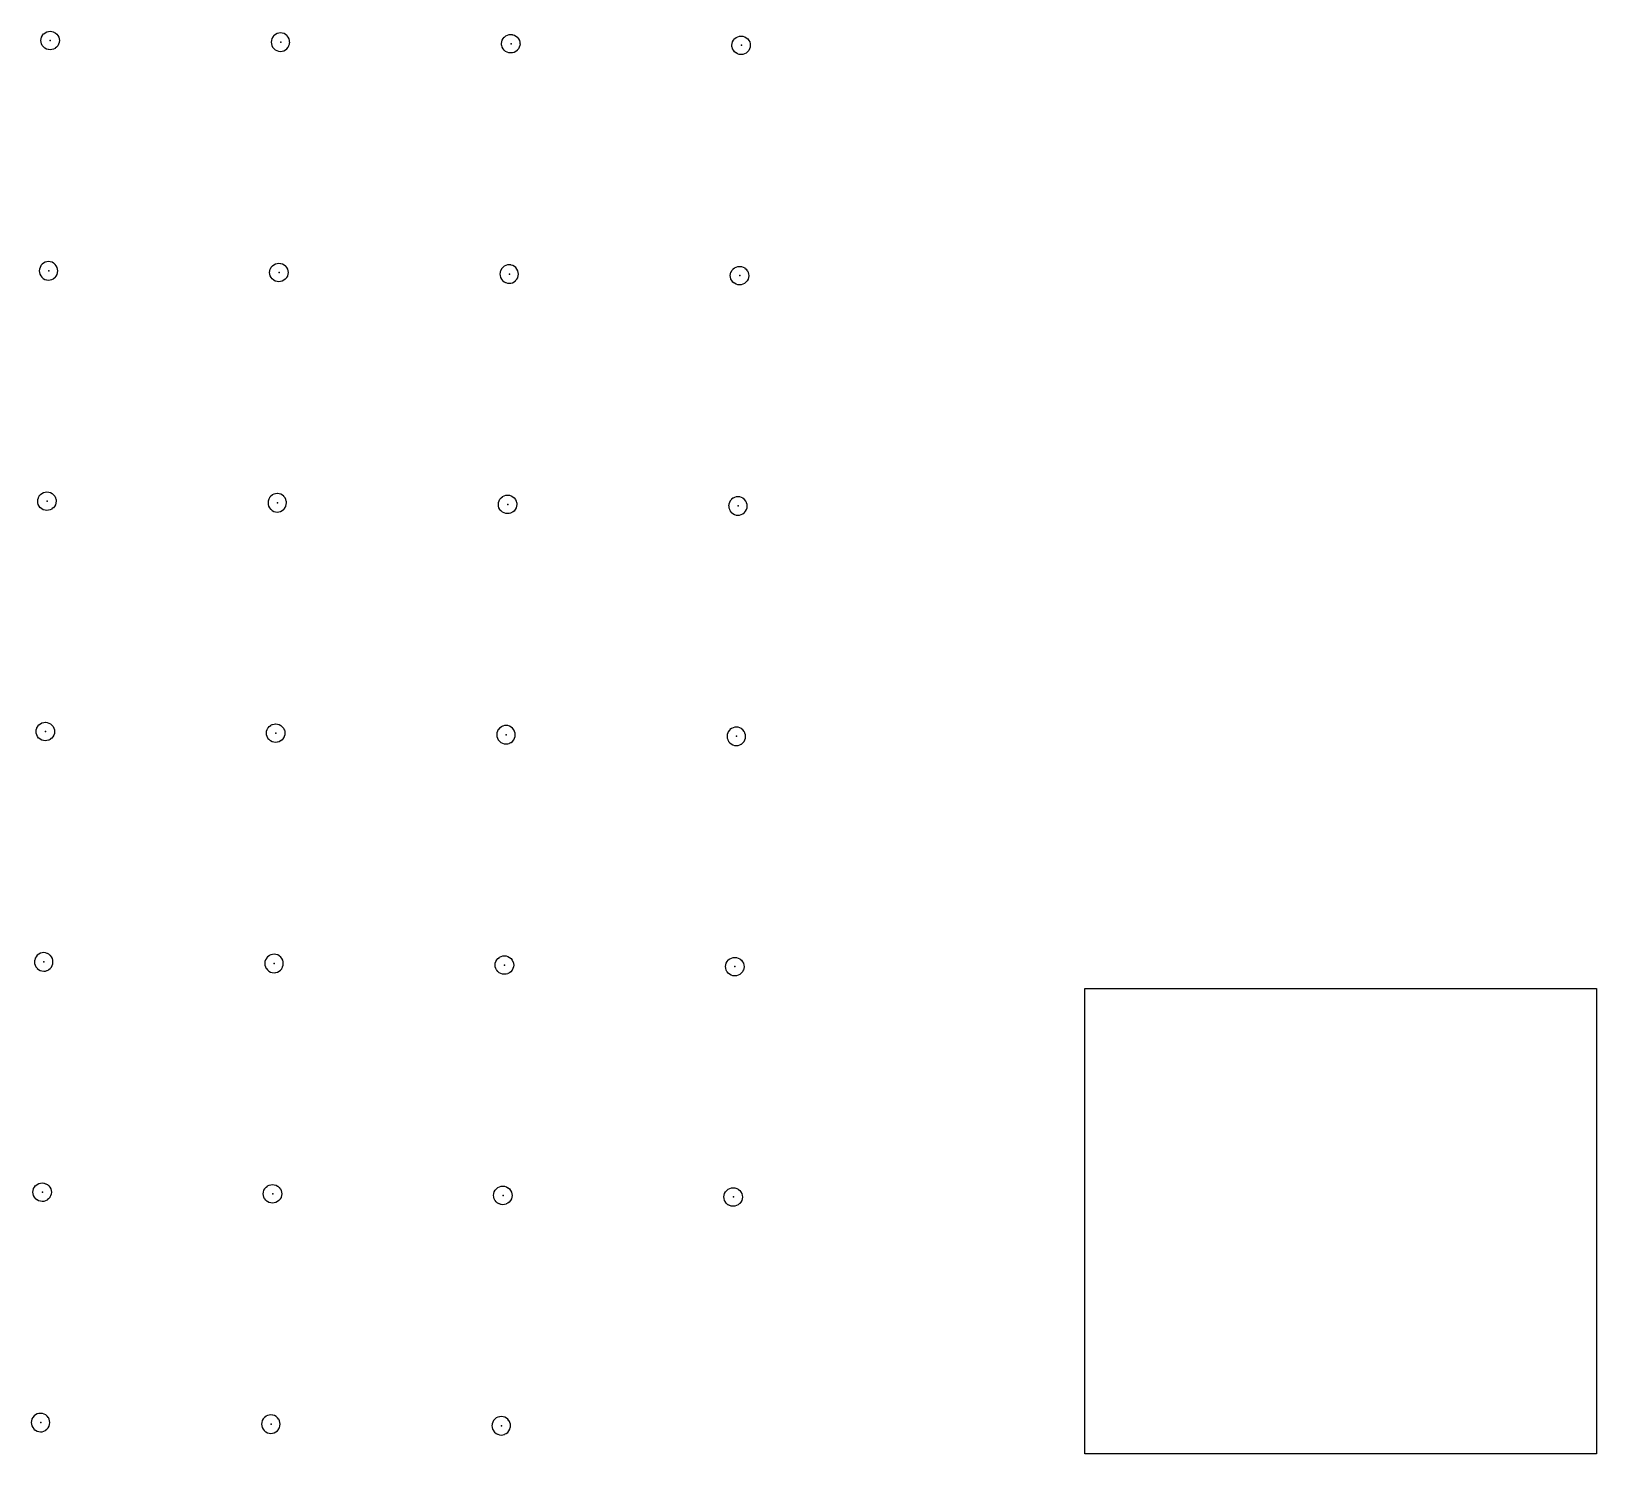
# Model space of a CAD drawing. Header units: metres. Extents: x 0 to 438, y -24 to 612.
# Drawn here: x 254.9 to 438.4, y 0 to 166.7 of the extents above; entities that cross this region are included whole.
import ezdxf

# ---------------------------------------------------------------- set-up
doc = ezdxf.new("R2010")
doc.units = ezdxf.units.M
doc.layers.add('LAYER_01_CUT', color=7, linetype='Continuous')
doc.layers.add('LAYER_04_GRID', color=7, linetype='Continuous')

msp = doc.modelspace()

# ---------------------------------------------------------------- linework, layer by layer
at = {"layer": 'LAYER_01_CUT'}
for points in [[(257.55, 166.64), (257.74, 166.54), (257.74, 166.54), (257.91, 166.4), (257.91, 166.4), (258.04, 166.23), (258.05, 166.22), (258.14, 166.04), (258.14, 166.03), (258.2, 165.84), (258.2, 165.83), (258.22, 165.65), (258.22, 165.64), (258.2, 165.44), (258.19, 165.43), (258.13, 165.23), (258.13, 165.23), (258.03, 165.04), (258.03, 165.03), (257.89, 164.87), (257.89, 164.87), (257.72, 164.74), (257.71, 164.73), (257.53, 164.64), (257.52, 164.63), (257.33, 164.58), (257.32, 164.58), (257.13, 164.56), (257.13, 164.56), (256.93, 164.58), (256.92, 164.58), (256.72, 164.64), (256.71, 164.65), (256.53, 164.75), (256.52, 164.75), (256.36, 164.89), (256.35, 164.89), (256.22, 165.06), (256.22, 165.07), (256.12, 165.25), (256.12, 165.26), (256.07, 165.45), (256.07, 165.46), (256.05, 165.64), (256.05, 165.65), (256.07, 165.85), (256.07, 165.86), (256.13, 166.06), (256.13, 166.06), (256.23, 166.25), (256.24, 166.26), (256.37, 166.42), (256.38, 166.42), (256.55, 166.56), (256.55, 166.56), (256.74, 166.65), (256.75, 166.66), (256.94, 166.71), (256.95, 166.71), (257.13, 166.73), (257.14, 166.73), (257.34, 166.71), (257.35, 166.71), (257.54, 166.65), (257.55, 166.64)], [(283.07, 165.66), (283.05, 165.47), (283.05, 165.46), (283.07, 165.27), (283.07, 165.26), (283.12, 165.07), (283.12, 165.06), (283.22, 164.88), (283.22, 164.87), (283.35, 164.71), (283.36, 164.7), (283.52, 164.56), (283.53, 164.56), (283.71, 164.46), (283.72, 164.46), (283.92, 164.4), (283.93, 164.4), (284.12, 164.38), (284.13, 164.38), (284.32, 164.39), (284.33, 164.39), (284.52, 164.45), (284.53, 164.45), (284.71, 164.54), (284.72, 164.55), (284.88, 164.68), (284.89, 164.69), (285.03, 164.85), (285.03, 164.86), (285.13, 165.04), (285.13, 165.05), (285.19, 165.24), (285.2, 165.25), (285.22, 165.45), (285.21, 165.46), (285.2, 165.65), (285.2, 165.65), (285.14, 165.85), (285.14, 165.85), (285.05, 166.04), (285.04, 166.05), (284.91, 166.21), (284.9, 166.22), (284.74, 166.35), (284.74, 166.36), (284.55, 166.46), (284.54, 166.46), (284.35, 166.52), (284.34, 166.52), (284.14, 166.54), (284.13, 166.54), (283.95, 166.53), (283.94, 166.52), (283.75, 166.47), (283.74, 166.47), (283.55, 166.37), (283.55, 166.37), (283.38, 166.24), (283.37, 166.23), (283.24, 166.07), (283.23, 166.06), (283.13, 165.88), (283.13, 165.87), (283.07, 165.67), (283.07, 165.66)], [(311.88, 164.49), (311.72, 164.36), (311.71, 164.36), (311.53, 164.26), (311.52, 164.26), (311.33, 164.21), (311.32, 164.21), (311.13, 164.19), (311.12, 164.19), (310.93, 164.21), (310.92, 164.21), (310.72, 164.27), (310.71, 164.27), (310.53, 164.37), (310.52, 164.38), (310.36, 164.51), (310.35, 164.52), (310.22, 164.69), (310.22, 164.69), (310.12, 164.88), (310.12, 164.89), (310.07, 165.08), (310.06, 165.09), (310.05, 165.27), (310.05, 165.28), (310.07, 165.48), (310.07, 165.49), (310.13, 165.68), (310.13, 165.69), (310.23, 165.88), (310.24, 165.88), (310.37, 166.04), (310.38, 166.05), (310.55, 166.18), (310.55, 166.19), (310.74, 166.28), (310.75, 166.28), (310.94, 166.34), (310.94, 166.34), (311.13, 166.35), (311.14, 166.36), (311.34, 166.34), (311.35, 166.33), (311.54, 166.27), (311.55, 166.27), (311.74, 166.17), (311.74, 166.17), (311.9, 166.03), (311.91, 166.02), (312.04, 165.86), (312.05, 165.85), (312.14, 165.67), (312.14, 165.66), (312.2, 165.47), (312.2, 165.46), (312.21, 165.27), (312.22, 165.26), (312.19, 165.07), (312.19, 165.06), (312.13, 164.86), (312.13, 164.85), (312.03, 164.67), (312.03, 164.66), (311.89, 164.5), (311.88, 164.49)], [(338.71, 164.17), (338.53, 164.08), (338.52, 164.07), (338.33, 164.02), (338.32, 164.02), (338.13, 164), (338.12, 164), (337.93, 164.02), (337.92, 164.02), (337.72, 164.08), (337.71, 164.09), (337.53, 164.19), (337.52, 164.19), (337.36, 164.33), (337.35, 164.33), (337.22, 164.5), (337.22, 164.51), (337.12, 164.69), (337.12, 164.7), (337.07, 164.89), (337.06, 164.9), (337.05, 165.09), (337.05, 165.09), (337.07, 165.29), (337.07, 165.3), (337.13, 165.5), (337.13, 165.5), (337.23, 165.69), (337.24, 165.7), (337.37, 165.86), (337.38, 165.87), (337.54, 166), (337.55, 166), (337.74, 166.09), (337.74, 166.1), (337.94, 166.15), (337.94, 166.15), (338.13, 166.17), (338.14, 166.17), (338.34, 166.15), (338.35, 166.15), (338.54, 166.09), (338.55, 166.09), (338.73, 165.98), (338.74, 165.98), (338.9, 165.84), (338.91, 165.84), (339.04, 165.67), (339.05, 165.67), (339.14, 165.48), (339.14, 165.47), (339.2, 165.28), (339.2, 165.27), (339.21, 165.09), (339.21, 165.08), (339.19, 164.88), (339.19, 164.87), (339.13, 164.68), (339.13, 164.67), (339.03, 164.48), (339.03, 164.48), (338.89, 164.31), (338.88, 164.31), (338.72, 164.18), (338.71, 164.17)], [(256.95, 137.56), (257.13, 137.58), (257.14, 137.58), (257.33, 137.63), (257.34, 137.64), (257.53, 137.73), (257.53, 137.74), (257.7, 137.87), (257.71, 137.87), (257.84, 138.04), (257.85, 138.04), (257.95, 138.23), (257.95, 138.24), (258.01, 138.43), (258.01, 138.44), (258.03, 138.64), (258.03, 138.65), (258.01, 138.83), (258.01, 138.84), (257.96, 139.03), (257.96, 139.04), (257.86, 139.23), (257.86, 139.23), (257.73, 139.4), (257.72, 139.4), (257.56, 139.54), (257.55, 139.54), (257.37, 139.65), (257.36, 139.65), (257.16, 139.71), (257.15, 139.71), (256.95, 139.73), (256.95, 139.73), (256.76, 139.71), (256.75, 139.71), (256.56, 139.66), (256.55, 139.65), (256.37, 139.56), (256.36, 139.56), (256.19, 139.43), (256.19, 139.42), (256.05, 139.26), (256.05, 139.25), (255.95, 139.06), (255.95, 139.06), (255.88, 138.86), (255.88, 138.85), (255.86, 138.65), (255.86, 138.65), (255.88, 138.46), (255.88, 138.45), (255.94, 138.26), (255.94, 138.25), (256.03, 138.07), (256.04, 138.06), (256.17, 137.89), (256.17, 137.89), (256.34, 137.75), (256.34, 137.75), (256.53, 137.65), (256.54, 137.64), (256.73, 137.58), (256.74, 137.58), (256.94, 137.56), (256.95, 137.56)], [(283.17, 137.71), (283.04, 137.87), (283.03, 137.88), (282.94, 138.06), (282.93, 138.07), (282.88, 138.26), (282.88, 138.27), (282.86, 138.46), (282.86, 138.47), (282.88, 138.67), (282.88, 138.67), (282.94, 138.87), (282.95, 138.88), (283.05, 139.06), (283.05, 139.07), (283.19, 139.23), (283.19, 139.24), (283.36, 139.37), (283.37, 139.37), (283.55, 139.47), (283.56, 139.47), (283.75, 139.52), (283.76, 139.53), (283.95, 139.54), (283.95, 139.54), (284.15, 139.52), (284.16, 139.52), (284.36, 139.46), (284.36, 139.46), (284.55, 139.36), (284.56, 139.35), (284.72, 139.22), (284.73, 139.21), (284.86, 139.05), (284.86, 139.04), (284.95, 138.85), (284.96, 138.85), (285.01, 138.65), (285.01, 138.65), (285.03, 138.46), (285.03, 138.45), (285.01, 138.25), (285.01, 138.25), (284.95, 138.05), (284.95, 138.04), (284.85, 137.86), (284.84, 137.85), (284.7, 137.69), (284.7, 137.68), (284.53, 137.55), (284.53, 137.54), (284.34, 137.45), (284.33, 137.45), (284.14, 137.39), (284.13, 137.39), (283.95, 137.38), (283.94, 137.38), (283.74, 137.4), (283.73, 137.4), (283.54, 137.46), (283.53, 137.46), (283.34, 137.56), (283.34, 137.56), (283.17, 137.7), (283.17, 137.71)], [(312.01, 138.06), (312.01, 138.07), (312.03, 138.27), (312.03, 138.27), (312.01, 138.46), (312.01, 138.47), (311.96, 138.66), (311.95, 138.67), (311.86, 138.85), (311.86, 138.86), (311.72, 139.03), (311.72, 139.03), (311.56, 139.17), (311.55, 139.17), (311.36, 139.27), (311.36, 139.27), (311.16, 139.33), (311.15, 139.34), (310.95, 139.36), (310.95, 139.36), (310.76, 139.34), (310.75, 139.34), (310.56, 139.28), (310.55, 139.28), (310.37, 139.19), (310.36, 139.18), (310.19, 139.05), (310.19, 139.05), (310.05, 138.88), (310.05, 138.88), (309.95, 138.69), (309.94, 138.68), (309.88, 138.49), (309.88, 138.48), (309.86, 138.28), (309.86, 138.27), (309.88, 138.09), (309.88, 138.08), (309.93, 137.89), (309.94, 137.88), (310.03, 137.69), (310.04, 137.69), (310.17, 137.52), (310.17, 137.51), (310.34, 137.38), (310.34, 137.37), (310.53, 137.27), (310.54, 137.27), (310.73, 137.21), (310.74, 137.21), (310.94, 137.19), (310.95, 137.19), (311.13, 137.21), (311.14, 137.21), (311.33, 137.26), (311.34, 137.26), (311.53, 137.36), (311.53, 137.36), (311.7, 137.49), (311.7, 137.5), (311.84, 137.66), (311.84, 137.67), (311.94, 137.85), (311.95, 137.86), (312.01, 138.06)], [(338.95, 137.68), (338.94, 137.67), (338.84, 137.48), (338.84, 137.48), (338.7, 137.31), (338.7, 137.31), (338.53, 137.18), (338.52, 137.17), (338.34, 137.08), (338.33, 137.07), (338.14, 137.02), (338.13, 137.02), (337.95, 137), (337.94, 137), (337.74, 137.02), (337.73, 137.02), (337.53, 137.08), (337.53, 137.09), (337.34, 137.19), (337.33, 137.19), (337.17, 137.33), (337.17, 137.33), (337.03, 137.5), (337.03, 137.51), (336.94, 137.69), (336.93, 137.7), (336.88, 137.89), (336.88, 137.9), (336.86, 138.09), (336.86, 138.09), (336.88, 138.29), (336.88, 138.3), (336.94, 138.5), (336.95, 138.51), (337.05, 138.69), (337.05, 138.7), (337.19, 138.86), (337.19, 138.87), (337.36, 139), (337.37, 139), (337.55, 139.09), (337.56, 139.1), (337.75, 139.15), (337.76, 139.15), (337.94, 139.17), (337.95, 139.17), (338.15, 139.15), (338.16, 139.15), (338.36, 139.09), (338.36, 139.09), (338.55, 138.99), (338.56, 138.98), (338.72, 138.84), (338.72, 138.84), (338.85, 138.67), (338.86, 138.67), (338.95, 138.48), (338.96, 138.47), (339.01, 138.28), (339.01, 138.27), (339.03, 138.09), (339.03, 138.08), (339.01, 137.88), (339.01, 137.87), (338.95, 137.68)], [(257.84, 111.64), (257.82, 111.44), (257.82, 111.43), (257.76, 111.24), (257.76, 111.23), (257.66, 111.04), (257.65, 111.04), (257.52, 110.87), (257.51, 110.87), (257.35, 110.74), (257.34, 110.73), (257.15, 110.64), (257.15, 110.63), (256.96, 110.58), (256.95, 110.58), (256.76, 110.56), (256.75, 110.56), (256.55, 110.58), (256.55, 110.58), (256.35, 110.64), (256.34, 110.65), (256.16, 110.75), (256.15, 110.75), (255.99, 110.89), (255.98, 110.89), (255.85, 111.06), (255.84, 111.07), (255.75, 111.25), (255.75, 111.26), (255.7, 111.45), (255.69, 111.46), (255.68, 111.65), (255.68, 111.65), (255.7, 111.85), (255.7, 111.86), (255.76, 112.06), (255.76, 112.07), (255.86, 112.25), (255.87, 112.26), (256, 112.42), (256.01, 112.43), (256.17, 112.56), (256.18, 112.56), (256.37, 112.65), (256.37, 112.66), (256.56, 112.71), (256.57, 112.71), (256.76, 112.73), (256.77, 112.73), (256.97, 112.71), (256.97, 112.71), (257.17, 112.65), (257.18, 112.65), (257.36, 112.55), (257.37, 112.54), (257.53, 112.4), (257.54, 112.4), (257.67, 112.23), (257.68, 112.23), (257.77, 112.04), (257.77, 112.03), (257.82, 111.84), (257.83, 111.83), (257.84, 111.65), (257.84, 111.64)], [(283.55, 110.4), (283.75, 110.38), (283.76, 110.38), (283.95, 110.39), (283.95, 110.4), (284.15, 110.45), (284.15, 110.45), (284.34, 110.54), (284.35, 110.55), (284.51, 110.68), (284.52, 110.69), (284.65, 110.85), (284.66, 110.86), (284.76, 111.04), (284.76, 111.05), (284.82, 111.25), (284.82, 111.25), (284.84, 111.45), (284.84, 111.46), (284.83, 111.65), (284.82, 111.66), (284.77, 111.85), (284.77, 111.85), (284.67, 112.04), (284.67, 112.05), (284.54, 112.21), (284.53, 112.22), (284.37, 112.35), (284.36, 112.36), (284.18, 112.46), (284.17, 112.46), (283.97, 112.52), (283.97, 112.52), (283.77, 112.54), (283.76, 112.54), (283.57, 112.53), (283.56, 112.52), (283.37, 112.47), (283.36, 112.47), (283.18, 112.38), (283.17, 112.37), (283.01, 112.24), (283, 112.23), (282.86, 112.07), (282.86, 112.06), (282.76, 111.88), (282.76, 111.87), (282.7, 111.67), (282.7, 111.67), (282.68, 111.47), (282.68, 111.46), (282.69, 111.27), (282.69, 111.26), (282.75, 111.07), (282.75, 111.07), (282.84, 110.88), (282.85, 110.87), (282.98, 110.71), (282.99, 110.7), (283.15, 110.57), (283.16, 110.56), (283.34, 110.46), (283.35, 110.46), (283.55, 110.4), (283.55, 110.4)], [(311.53, 112.03), (311.54, 112.03), (311.67, 111.86), (311.67, 111.85), (311.77, 111.67), (311.77, 111.66), (311.82, 111.47), (311.83, 111.46), (311.84, 111.27), (311.84, 111.27), (311.82, 111.07), (311.82, 111.06), (311.76, 110.86), (311.76, 110.86), (311.66, 110.67), (311.65, 110.66), (311.52, 110.5), (311.51, 110.49), (311.35, 110.36), (311.34, 110.36), (311.15, 110.27), (311.15, 110.26), (310.95, 110.21), (310.95, 110.21), (310.76, 110.19), (310.75, 110.19), (310.55, 110.21), (310.54, 110.21), (310.35, 110.27), (310.34, 110.27), (310.16, 110.37), (310.15, 110.38), (309.99, 110.52), (309.98, 110.52), (309.85, 110.69), (309.84, 110.69), (309.75, 110.88), (309.75, 110.89), (309.69, 111.08), (309.69, 111.09), (309.68, 111.27), (309.68, 111.28), (309.7, 111.48), (309.7, 111.49), (309.76, 111.68), (309.76, 111.69), (309.86, 111.88), (309.86, 111.88), (310, 112.05), (310.01, 112.05), (310.17, 112.18), (310.18, 112.19), (310.36, 112.28), (310.37, 112.29), (310.56, 112.34), (310.57, 112.34), (310.76, 112.36), (310.77, 112.36), (310.97, 112.34), (310.97, 112.34), (311.17, 112.28), (311.18, 112.27), (311.36, 112.17), (311.37, 112.17), (311.53, 112.03)], [(337.95, 110.02), (338.14, 110.08), (338.15, 110.08), (338.34, 110.17), (338.34, 110.18), (338.51, 110.31), (338.52, 110.31), (338.65, 110.48), (338.66, 110.48), (338.76, 110.67), (338.76, 110.68), (338.82, 110.87), (338.82, 110.88), (338.84, 111.08), (338.84, 111.09), (338.83, 111.27), (338.82, 111.28), (338.77, 111.47), (338.77, 111.48), (338.67, 111.67), (338.67, 111.67), (338.54, 111.84), (338.53, 111.85), (338.37, 111.98), (338.36, 111.99), (338.18, 112.09), (338.17, 112.09), (337.97, 112.15), (337.96, 112.15), (337.77, 112.17), (337.76, 112.17), (337.57, 112.15), (337.56, 112.15), (337.37, 112.1), (337.36, 112.1), (337.18, 112), (337.17, 112), (337.01, 111.87), (337, 111.86), (336.86, 111.7), (336.86, 111.69), (336.76, 111.51), (336.76, 111.5), (336.7, 111.3), (336.7, 111.29), (336.67, 111.09), (336.68, 111.09), (336.69, 110.9), (336.69, 110.89), (336.75, 110.7), (336.75, 110.69), (336.84, 110.51), (336.85, 110.5), (336.98, 110.33), (336.99, 110.33), (337.15, 110.19), (337.16, 110.19), (337.34, 110.09), (337.35, 110.09), (337.54, 110.03), (337.55, 110.02), (337.75, 110), (337.76, 110), (337.95, 110.02), (337.95, 110.02)], [(257.35, 85.41), (257.35, 85.4), (257.48, 85.23), (257.49, 85.23), (257.58, 85.04), (257.59, 85.03), (257.64, 84.84), (257.64, 84.83), (257.66, 84.65), (257.66, 84.64), (257.64, 84.44), (257.64, 84.43), (257.58, 84.24), (257.57, 84.23), (257.47, 84.04), (257.47, 84.04), (257.33, 83.87), (257.33, 83.87), (257.16, 83.74), (257.15, 83.73), (256.97, 83.64), (256.96, 83.64), (256.77, 83.58), (256.76, 83.58), (256.57, 83.56), (256.57, 83.56), (256.37, 83.58), (256.36, 83.59), (256.16, 83.65), (256.16, 83.65), (255.97, 83.75), (255.96, 83.75), (255.8, 83.89), (255.79, 83.89), (255.66, 84.06), (255.66, 84.07), (255.57, 84.25), (255.56, 84.26), (255.51, 84.45), (255.51, 84.46), (255.49, 84.65), (255.49, 84.65), (255.51, 84.85), (255.51, 84.86), (255.57, 85.06), (255.57, 85.07), (255.68, 85.25), (255.68, 85.26), (255.82, 85.42), (255.82, 85.43), (255.99, 85.56), (255.99, 85.56), (256.18, 85.66), (256.19, 85.66), (256.38, 85.71), (256.39, 85.71), (256.57, 85.73), (256.58, 85.73), (256.78, 85.71), (256.79, 85.71), (256.98, 85.65), (256.99, 85.65), (257.18, 85.55), (257.18, 85.54), (257.35, 85.41)], [(284.66, 84.45), (284.64, 84.25), (284.64, 84.25), (284.58, 84.05), (284.57, 84.04), (284.47, 83.86), (284.47, 83.85), (284.33, 83.69), (284.33, 83.68), (284.16, 83.55), (284.15, 83.55), (283.97, 83.45), (283.96, 83.45), (283.77, 83.4), (283.76, 83.39), (283.57, 83.38), (283.57, 83.38), (283.37, 83.4), (283.36, 83.4), (283.16, 83.46), (283.15, 83.46), (282.97, 83.56), (282.96, 83.57), (282.8, 83.7), (282.79, 83.71), (282.66, 83.87), (282.66, 83.88), (282.57, 84.07), (282.56, 84.07), (282.51, 84.27), (282.51, 84.27), (282.49, 84.46), (282.49, 84.47), (282.51, 84.67), (282.51, 84.68), (282.57, 84.87), (282.57, 84.88), (282.67, 85.06), (282.68, 85.07), (282.82, 85.23), (282.82, 85.24), (282.99, 85.37), (282.99, 85.38), (283.18, 85.47), (283.19, 85.47), (283.38, 85.53), (283.39, 85.53), (283.57, 85.54), (283.58, 85.54), (283.78, 85.52), (283.79, 85.52), (283.98, 85.46), (283.99, 85.46), (284.18, 85.36), (284.18, 85.36), (284.35, 85.22), (284.35, 85.21), (284.48, 85.05), (284.49, 85.04), (284.58, 84.86), (284.59, 84.85), (284.64, 84.66), (284.64, 84.65), (284.66, 84.46), (284.66, 84.45)], [(310.16, 83.27), (310.36, 83.21), (310.37, 83.21), (310.56, 83.19), (310.57, 83.19), (310.76, 83.21), (310.77, 83.21), (310.96, 83.26), (310.97, 83.27), (311.15, 83.36), (311.16, 83.36), (311.32, 83.5), (311.33, 83.5), (311.47, 83.66), (311.47, 83.67), (311.57, 83.86), (311.57, 83.86), (311.63, 84.06), (311.64, 84.07), (311.66, 84.27), (311.65, 84.27), (311.64, 84.46), (311.64, 84.47), (311.58, 84.66), (311.58, 84.67), (311.49, 84.85), (311.48, 84.86), (311.35, 85.03), (311.34, 85.03), (311.18, 85.17), (311.18, 85.17), (310.99, 85.27), (310.98, 85.28), (310.79, 85.34), (310.78, 85.34), (310.58, 85.36), (310.57, 85.36), (310.39, 85.34), (310.38, 85.34), (310.19, 85.29), (310.18, 85.28), (309.99, 85.19), (309.99, 85.18), (309.82, 85.05), (309.81, 85.05), (309.68, 84.88), (309.67, 84.88), (309.57, 84.69), (309.57, 84.68), (309.51, 84.49), (309.51, 84.48), (309.49, 84.28), (309.49, 84.27), (309.51, 84.09), (309.51, 84.08), (309.56, 83.89), (309.56, 83.88), (309.66, 83.69), (309.66, 83.69), (309.79, 83.52), (309.8, 83.52), (309.96, 83.38), (309.97, 83.38), (310.15, 83.28), (310.16, 83.27)], [(336.99, 85), (336.82, 84.87), (336.81, 84.86), (336.68, 84.7), (336.67, 84.69), (336.57, 84.51), (336.57, 84.5), (336.51, 84.3), (336.51, 84.29), (336.49, 84.1), (336.49, 84.09), (336.5, 83.9), (336.51, 83.89), (336.56, 83.7), (336.56, 83.69), (336.66, 83.51), (336.66, 83.5), (336.79, 83.34), (336.8, 83.33), (336.96, 83.19), (336.97, 83.19), (337.15, 83.09), (337.16, 83.09), (337.36, 83.03), (337.37, 83.02), (337.56, 83), (337.57, 83.01), (337.76, 83.02), (337.77, 83.02), (337.96, 83.08), (337.97, 83.08), (338.15, 83.17), (338.16, 83.18), (338.32, 83.31), (338.33, 83.32), (338.47, 83.48), (338.47, 83.48), (338.57, 83.67), (338.57, 83.68), (338.63, 83.87), (338.63, 83.88), (338.66, 84.08), (338.65, 84.09), (338.64, 84.27), (338.64, 84.28), (338.58, 84.47), (338.58, 84.48), (338.49, 84.67), (338.48, 84.67), (338.35, 84.84), (338.34, 84.85), (338.18, 84.98), (338.18, 84.99), (337.99, 85.09), (337.98, 85.09), (337.79, 85.15), (337.78, 85.15), (337.58, 85.17), (337.57, 85.17), (337.38, 85.15), (337.38, 85.15), (337.19, 85.1), (337.18, 85.1), (336.99, 85), (336.99, 85)], [(255.32, 57.85), (255.3, 57.66), (255.3, 57.65), (255.32, 57.46), (255.32, 57.45), (255.38, 57.26), (255.38, 57.25), (255.47, 57.07), (255.48, 57.06), (255.61, 56.9), (255.61, 56.89), (255.78, 56.75), (255.78, 56.75), (255.97, 56.65), (255.98, 56.65), (256.17, 56.59), (256.18, 56.59), (256.38, 56.56), (256.39, 56.57), (256.57, 56.58), (256.58, 56.58), (256.77, 56.64), (256.78, 56.64), (256.97, 56.73), (256.97, 56.74), (257.14, 56.87), (257.15, 56.88), (257.28, 57.04), (257.29, 57.04), (257.39, 57.23), (257.39, 57.24), (257.45, 57.43), (257.45, 57.44), (257.47, 57.64), (257.47, 57.65), (257.45, 57.84), (257.45, 57.84), (257.4, 58.03), (257.4, 58.04), (257.3, 58.23), (257.3, 58.23), (257.17, 58.4), (257.16, 58.41), (257, 58.54), (256.99, 58.55), (256.81, 58.65), (256.8, 58.65), (256.6, 58.71), (256.59, 58.71), (256.39, 58.73), (256.39, 58.73), (256.2, 58.71), (256.19, 58.71), (256, 58.66), (255.99, 58.66), (255.81, 58.56), (255.8, 58.56), (255.63, 58.43), (255.63, 58.42), (255.49, 58.26), (255.49, 58.25), (255.39, 58.07), (255.39, 58.06), (255.33, 57.86), (255.32, 57.85)], [(282.63, 58.24), (282.63, 58.23), (282.49, 58.07), (282.49, 58.06), (282.39, 57.88), (282.39, 57.87), (282.32, 57.68), (282.32, 57.67), (282.3, 57.47), (282.3, 57.46), (282.32, 57.27), (282.32, 57.27), (282.37, 57.07), (282.38, 57.07), (282.47, 56.88), (282.48, 56.87), (282.61, 56.71), (282.61, 56.7), (282.78, 56.57), (282.78, 56.56), (282.97, 56.46), (282.98, 56.46), (283.17, 56.4), (283.18, 56.4), (283.38, 56.38), (283.39, 56.38), (283.57, 56.39), (283.58, 56.4), (283.77, 56.45), (283.78, 56.45), (283.97, 56.55), (283.97, 56.55), (284.14, 56.68), (284.15, 56.69), (284.28, 56.85), (284.29, 56.86), (284.39, 57.04), (284.39, 57.05), (284.45, 57.25), (284.45, 57.26), (284.47, 57.45), (284.47, 57.46), (284.45, 57.65), (284.45, 57.66), (284.4, 57.85), (284.4, 57.86), (284.3, 58.04), (284.3, 58.05), (284.17, 58.21), (284.16, 58.22), (284, 58.36), (283.99, 58.36), (283.81, 58.46), (283.8, 58.46), (283.6, 58.52), (283.59, 58.52), (283.39, 58.54), (283.39, 58.54), (283.2, 58.53), (283.19, 58.53), (283, 58.47), (282.99, 58.47), (282.81, 58.38), (282.8, 58.37), (282.63, 58.24)], [(309.61, 56.52), (309.48, 56.69), (309.47, 56.7), (309.38, 56.88), (309.37, 56.89), (309.32, 57.08), (309.32, 57.09), (309.3, 57.27), (309.3, 57.28), (309.32, 57.48), (309.32, 57.49), (309.38, 57.69), (309.39, 57.69), (309.49, 57.88), (309.49, 57.89), (309.63, 58.05), (309.63, 58.05), (309.8, 58.18), (309.81, 58.19), (309.99, 58.28), (310, 58.29), (310.19, 58.34), (310.2, 58.34), (310.39, 58.36), (310.39, 58.36), (310.59, 58.34), (310.6, 58.34), (310.8, 58.28), (310.8, 58.27), (310.99, 58.17), (311, 58.17), (311.16, 58.03), (311.17, 58.03), (311.3, 57.86), (311.3, 57.85), (311.39, 57.67), (311.4, 57.66), (311.45, 57.47), (311.45, 57.46), (311.47, 57.28), (311.47, 57.27), (311.45, 57.07), (311.45, 57.06), (311.39, 56.86), (311.39, 56.86), (311.28, 56.67), (311.28, 56.66), (311.14, 56.5), (311.14, 56.5), (310.97, 56.37), (310.97, 56.36), (310.78, 56.27), (310.77, 56.26), (310.58, 56.21), (310.57, 56.21), (310.39, 56.19), (310.38, 56.19), (310.18, 56.21), (310.17, 56.21), (309.98, 56.27), (309.97, 56.28), (309.78, 56.38), (309.78, 56.38), (309.61, 56.52), (309.61, 56.52)], [(336.99, 58.1), (337, 58.1), (337.19, 58.15), (337.2, 58.16), (337.38, 58.17), (337.39, 58.17), (337.59, 58.15), (337.6, 58.15), (337.8, 58.09), (337.8, 58.09), (337.99, 57.99), (338, 57.98), (338.16, 57.85), (338.16, 57.84), (338.3, 57.67), (338.3, 57.67), (338.39, 57.48), (338.4, 57.48), (338.45, 57.28), (338.45, 57.28), (338.47, 57.09), (338.47, 57.08), (338.45, 56.88), (338.45, 56.87), (338.39, 56.68), (338.38, 56.67), (338.28, 56.49), (338.28, 56.48), (338.14, 56.32), (338.14, 56.31), (337.97, 56.18), (337.96, 56.17), (337.78, 56.08), (337.77, 56.08), (337.58, 56.02), (337.57, 56.02), (337.39, 56.01), (337.38, 56.01), (337.18, 56.03), (337.17, 56.03), (336.97, 56.09), (336.97, 56.09), (336.78, 56.19), (336.77, 56.19), (336.61, 56.33), (336.61, 56.34), (336.48, 56.5), (336.47, 56.51), (336.38, 56.69), (336.37, 56.7), (336.32, 56.89), (336.32, 56.9), (336.3, 57.09), (336.3, 57.1), (336.32, 57.29), (336.32, 57.3), (336.38, 57.5), (336.39, 57.51), (336.49, 57.69), (336.49, 57.7), (336.63, 57.86), (336.63, 57.87), (336.8, 58), (336.81, 58), (336.99, 58.1)], [(378.41, 0), (378.41, 6.15), (378.41, 54.53), (431.65, 54.53), (438.41, 54.53), (438.41, 48.39), (438.41, 0), (431.65, 0), (378.41, 0)], [(256.62, 31.65), (256.8, 31.55), (256.81, 31.54), (256.97, 31.41), (256.98, 31.4), (257.11, 31.23), (257.12, 31.23), (257.21, 31.04), (257.21, 31.04), (257.27, 30.84), (257.27, 30.84), (257.28, 30.65), (257.28, 30.64), (257.26, 30.44), (257.26, 30.43), (257.2, 30.24), (257.2, 30.23), (257.1, 30.05), (257.1, 30.04), (256.96, 29.88), (256.95, 29.87), (256.79, 29.74), (256.78, 29.73), (256.6, 29.64), (256.59, 29.64), (256.4, 29.58), (256.39, 29.58), (256.2, 29.57), (256.19, 29.57), (256, 29.59), (255.99, 29.59), (255.79, 29.65), (255.78, 29.65), (255.6, 29.75), (255.59, 29.75), (255.43, 29.89), (255.42, 29.9), (255.29, 30.06), (255.29, 30.07), (255.19, 30.25), (255.19, 30.26), (255.14, 30.45), (255.13, 30.46), (255.12, 30.65), (255.12, 30.66), (255.14, 30.85), (255.14, 30.86), (255.2, 31.06), (255.2, 31.07), (255.3, 31.25), (255.31, 31.26), (255.44, 31.42), (255.45, 31.43), (255.61, 31.56), (255.62, 31.56), (255.81, 31.66), (255.81, 31.66), (256.01, 31.71), (256.01, 31.72), (256.2, 31.73), (256.21, 31.73), (256.41, 31.71), (256.42, 31.71), (256.61, 31.65), (256.62, 31.65)], [(282.14, 30.27), (282.13, 30.27), (282.12, 30.46), (282.12, 30.47), (282.14, 30.67), (282.14, 30.68), (282.2, 30.87), (282.2, 30.88), (282.3, 31.06), (282.31, 31.07), (282.44, 31.23), (282.45, 31.24), (282.61, 31.37), (282.62, 31.38), (282.81, 31.47), (282.81, 31.47), (283, 31.53), (283.01, 31.53), (283.2, 31.54), (283.21, 31.55), (283.41, 31.52), (283.41, 31.52), (283.61, 31.46), (283.62, 31.46), (283.8, 31.36), (283.81, 31.36), (283.97, 31.22), (283.98, 31.21), (284.11, 31.05), (284.12, 31.04), (284.21, 30.86), (284.21, 30.85), (284.26, 30.66), (284.27, 30.65), (284.28, 30.46), (284.28, 30.45), (284.26, 30.26), (284.26, 30.25), (284.2, 30.05), (284.2, 30.04), (284.1, 29.86), (284.09, 29.85), (283.96, 29.69), (283.95, 29.68), (283.79, 29.55), (283.78, 29.55), (283.59, 29.45), (283.59, 29.45), (283.4, 29.4), (283.39, 29.39), (283.2, 29.38), (283.19, 29.38), (282.99, 29.4), (282.99, 29.4), (282.79, 29.46), (282.78, 29.46), (282.6, 29.56), (282.59, 29.57), (282.43, 29.7), (282.42, 29.71), (282.29, 29.88), (282.28, 29.88), (282.19, 30.07), (282.19, 30.08), (282.14, 30.27)], [(310.78, 29.36), (310.59, 29.27), (310.59, 29.26), (310.39, 29.21), (310.39, 29.21), (310.2, 29.19), (310.19, 29.19), (309.99, 29.21), (309.98, 29.21), (309.79, 29.27), (309.78, 29.28), (309.6, 29.38), (309.59, 29.38), (309.43, 29.52), (309.42, 29.52), (309.29, 29.69), (309.28, 29.7), (309.19, 29.88), (309.19, 29.89), (309.13, 30.08), (309.13, 30.09), (309.12, 30.28), (309.12, 30.28), (309.14, 30.48), (309.14, 30.49), (309.2, 30.69), (309.2, 30.69), (309.3, 30.88), (309.3, 30.89), (309.44, 31.05), (309.45, 31.05), (309.61, 31.19), (309.62, 31.19), (309.8, 31.28), (309.81, 31.29), (310, 31.34), (310.01, 31.34), (310.2, 31.36), (310.21, 31.36), (310.41, 31.34), (310.41, 31.34), (310.61, 31.28), (310.62, 31.27), (310.8, 31.17), (310.81, 31.17), (310.97, 31.03), (310.98, 31.03), (311.11, 30.86), (311.11, 30.86), (311.21, 30.67), (311.21, 30.66), (311.26, 30.47), (311.27, 30.46), (311.28, 30.28), (311.28, 30.27), (311.26, 30.07), (311.26, 30.06), (311.2, 29.87), (311.2, 29.86), (311.1, 29.67), (311.09, 29.66), (310.96, 29.5), (310.95, 29.5), (310.79, 29.37), (310.78, 29.36)], [(336.42, 29.34), (336.29, 29.5), (336.28, 29.51), (336.19, 29.69), (336.19, 29.7), (336.13, 29.89), (336.13, 29.9), (336.12, 30.09), (336.12, 30.1), (336.14, 30.3), (336.14, 30.3), (336.2, 30.5), (336.2, 30.51), (336.3, 30.69), (336.3, 30.7), (336.44, 30.86), (336.45, 30.87), (336.61, 31), (336.62, 31), (336.8, 31.1), (336.81, 31.1), (337, 31.15), (337.01, 31.16), (337.2, 31.17), (337.21, 31.17), (337.41, 31.15), (337.41, 31.15), (337.61, 31.09), (337.62, 31.09), (337.8, 30.99), (337.81, 30.98), (337.97, 30.85), (337.98, 30.84), (338.11, 30.68), (338.11, 30.67), (338.21, 30.48), (338.21, 30.48), (338.26, 30.28), (338.27, 30.28), (338.28, 30.09), (338.28, 30.08), (338.26, 29.88), (338.26, 29.87), (338.2, 29.68), (338.2, 29.67), (338.1, 29.49), (338.09, 29.48), (337.96, 29.32), (337.95, 29.31), (337.79, 29.18), (337.78, 29.17), (337.59, 29.08), (337.59, 29.08), (337.39, 29.02), (337.39, 29.02), (337.2, 29.01), (337.19, 29.01), (336.99, 29.03), (336.98, 29.03), (336.79, 29.09), (336.78, 29.09), (336.6, 29.19), (336.59, 29.19), (336.43, 29.33), (336.42, 29.34)], [(255.1, 3.07), (255.1, 3.06), (255.23, 2.9), (255.24, 2.89), (255.4, 2.75), (255.41, 2.75), (255.6, 2.65), (255.6, 2.65), (255.8, 2.59), (255.81, 2.59), (256.01, 2.57), (256.01, 2.57), (256.2, 2.58), (256.21, 2.58), (256.4, 2.64), (256.41, 2.64), (256.59, 2.73), (256.6, 2.74), (256.77, 2.87), (256.77, 2.88), (256.91, 3.04), (256.91, 3.05), (257.01, 3.23), (257.02, 3.24), (257.08, 3.43), (257.08, 3.44), (257.1, 3.64), (257.1, 3.65), (257.08, 3.84), (257.08, 3.84), (257.03, 4.04), (257.02, 4.04), (256.93, 4.23), (256.92, 4.24), (256.79, 4.4), (256.79, 4.41), (256.62, 4.54), (256.62, 4.55), (256.43, 4.65), (256.42, 4.65), (256.23, 4.71), (256.22, 4.71), (256.02, 4.73), (256.01, 4.73), (255.83, 4.72), (255.82, 4.71), (255.63, 4.66), (255.62, 4.66), (255.43, 4.56), (255.43, 4.56), (255.26, 4.43), (255.26, 4.42), (255.12, 4.26), (255.12, 4.25), (255.01, 4.07), (255.01, 4.06), (254.95, 3.86), (254.95, 3.86), (254.93, 3.66), (254.93, 3.65), (254.95, 3.46), (254.95, 3.45), (255, 3.26), (255.01, 3.25), (255.1, 3.07)], [(282.01, 3.88), (282.01, 3.87), (281.95, 3.68), (281.95, 3.67), (281.93, 3.47), (281.93, 3.46), (281.95, 3.28), (281.95, 3.27), (282, 3.08), (282.01, 3.07), (282.1, 2.88), (282.1, 2.88), (282.23, 2.71), (282.24, 2.7), (282.4, 2.57), (282.41, 2.56), (282.6, 2.46), (282.6, 2.46), (282.8, 2.4), (282.81, 2.4), (283.01, 2.38), (283.01, 2.38), (283.2, 2.4), (283.21, 2.4), (283.4, 2.45), (283.41, 2.45), (283.59, 2.55), (283.6, 2.55), (283.77, 2.68), (283.77, 2.69), (283.91, 2.85), (283.91, 2.86), (284.01, 3.04), (284.02, 3.05), (284.08, 3.25), (284.08, 3.26), (284.1, 3.46), (284.1, 3.46), (284.08, 3.65), (284.08, 3.66), (284.03, 3.85), (284.02, 3.86), (283.93, 4.04), (283.92, 4.05), (283.79, 4.22), (283.79, 4.22), (283.62, 4.36), (283.62, 4.36), (283.43, 4.46), (283.42, 4.46), (283.23, 4.52), (283.22, 4.53), (283.02, 4.55), (283.01, 4.55), (282.83, 4.53), (282.82, 4.53), (282.63, 4.47), (282.62, 4.47), (282.43, 4.38), (282.43, 4.37), (282.26, 4.24), (282.26, 4.24), (282.12, 4.07), (282.12, 4.07), (282.01, 3.88)], [(309, 2.88), (309.1, 2.7), (309.1, 2.69), (309.23, 2.52), (309.24, 2.52), (309.4, 2.38), (309.41, 2.38), (309.59, 2.28), (309.6, 2.27), (309.8, 2.21), (309.81, 2.21), (310.01, 2.19), (310.01, 2.19), (310.2, 2.21), (310.21, 2.21), (310.4, 2.26), (310.41, 2.27), (310.59, 2.36), (310.6, 2.37), (310.77, 2.5), (310.77, 2.5), (310.91, 2.67), (310.91, 2.67), (311.01, 2.86), (311.01, 2.87), (311.07, 3.06), (311.08, 3.07), (311.1, 3.27), (311.1, 3.28), (311.08, 3.46), (311.08, 3.47), (311.02, 3.66), (311.02, 3.67), (310.93, 3.86), (310.92, 3.86), (310.79, 4.03), (310.79, 4.03), (310.62, 4.17), (310.62, 4.18), (310.43, 4.28), (310.42, 4.28), (310.23, 4.34), (310.22, 4.34), (310.02, 4.36), (310.01, 4.36), (309.83, 4.34), (309.82, 4.34), (309.63, 4.29), (309.62, 4.28), (309.43, 4.19), (309.43, 4.19), (309.26, 4.06), (309.25, 4.05), (309.12, 3.89), (309.11, 3.88), (309.01, 3.69), (309.01, 3.69), (308.95, 3.49), (308.95, 3.48), (308.93, 3.28), (308.93, 3.28), (308.95, 3.09), (308.95, 3.08), (309, 2.89), (309, 2.88)]]:
    msp.add_lwpolyline(points, dxfattribs=at)
at = {"layer": 'LAYER_04_GRID'}
for p in [(257.16, 165.64), (284.16, 165.46), (311.16, 165.27), (338.16, 165.09), (256.97, 138.65), (283.97, 138.46), (310.97, 138.27), (337.97, 138.09), (256.79, 111.65), (283.79, 111.46), (310.79, 111.27), (337.79, 111.09), (256.6, 84.65), (283.6, 84.46), (310.6, 84.27), (337.6, 84.09), (256.41, 57.65), (283.41, 57.46), (310.41, 57.27), (337.41, 57.09), (256.23, 30.65), (283.23, 30.46), (310.23, 30.28), (337.23, 30.09), (256.04, 3.65), (283.04, 3.46), (310.04, 3.28)]:
    msp.add_point(p, dxfattribs=at)

doc.saveas('drawing.dxf')
